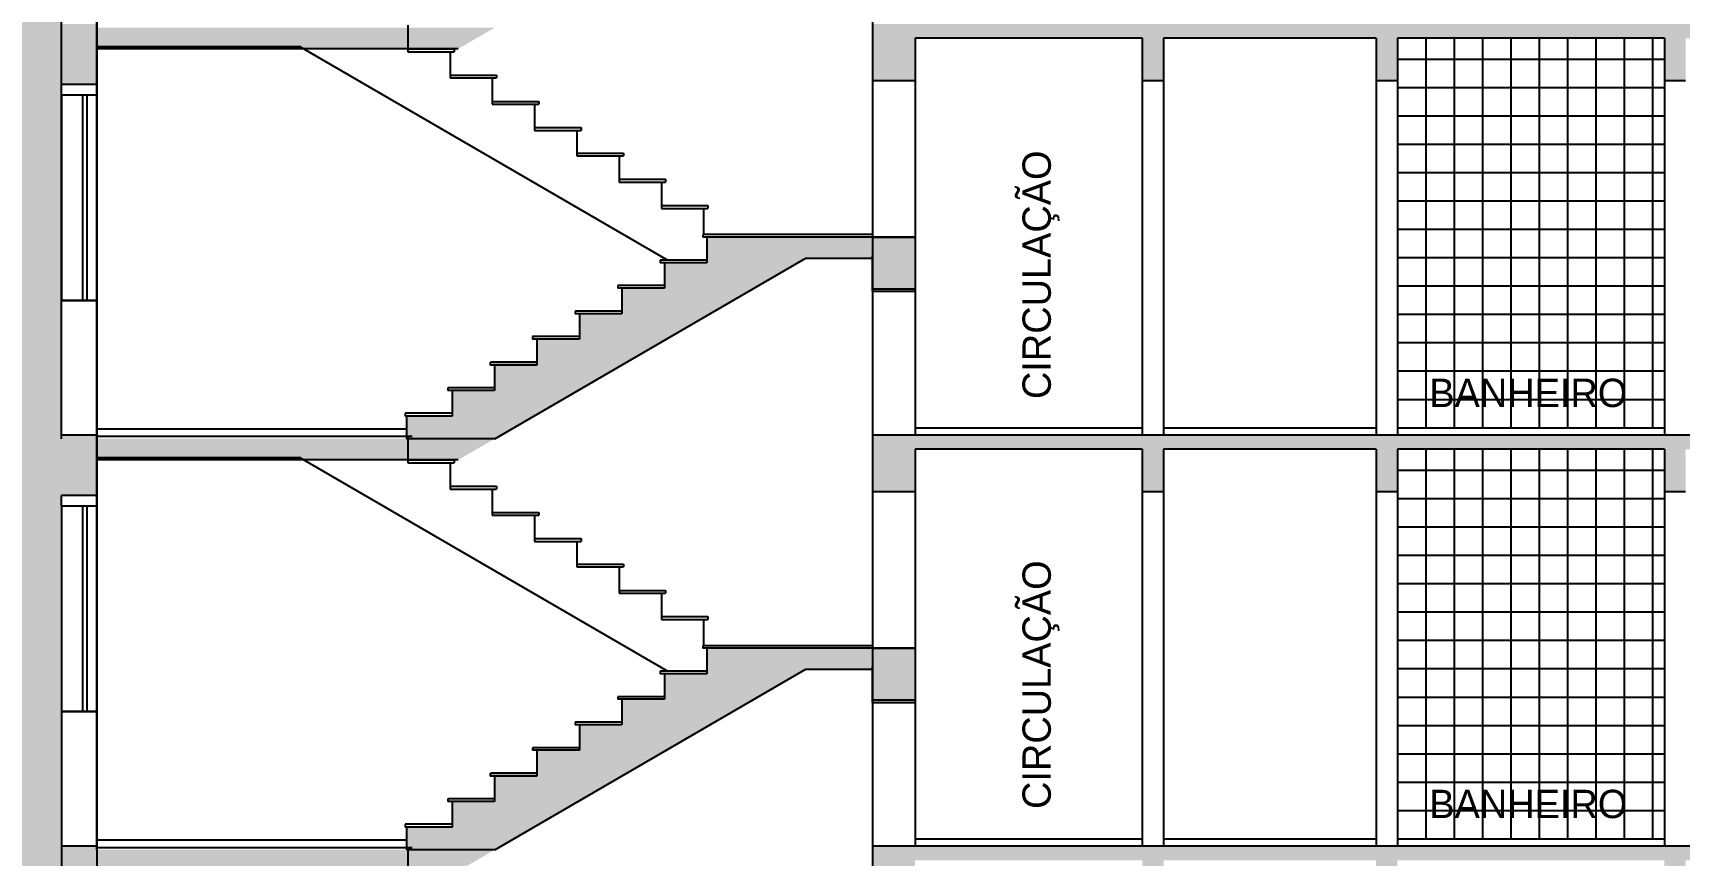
# Model space of a CAD drawing. Header units: millimetres. Extents: x 935 to 1399, y 512 to 900.
# Drawn here: x 1004.75 to 1016.36, y 720.01 to 725.81 of the extents above; entities that cross this region are included whole.
import ezdxf

# ---------------------------------------------------------------- set-up
doc = ezdxf.new("R2010")
doc.units = ezdxf.units.MM
doc.layers.add('MOBIL', color=7, linetype='Continuous')
doc.layers.add('Parede', color=6, linetype='Continuous')

msp = doc.modelspace()

# ---------------------------------------------------------------- hatches: boundary and pattern name
h = msp.add_hatch(color=3)
h.paths.add_polyline_path([(1020.70293, 725.86804), (1016.41124, 725.86804), (1010.67561, 725.86804), (1010.67561, 725.46804), (1010.97561, 725.46804), (1010.97561, 725.76804), (1012.57793, 725.76804), (1012.57793, 725.46804), (1012.72793, 725.46804), (1012.72793, 725.76804), (1014.22793, 725.76804), (1014.22793, 725.46804), (1014.37793, 725.46804), (1014.37793, 725.76804), (1016.26124, 725.76804), (1016.26124, 725.46804), (1016.41124, 725.46804), (1016.41124, 725.76804), (1020.70293, 725.76804)])
h.paths.add_polyline_path([(1020.70293, 728.76804), (1016.41124, 728.76804), (1010.97561, 728.76804), (1010.97561, 728.66804), (1012.57793, 728.66804), (1012.57793, 728.36804), (1012.72793, 728.36804), (1012.72793, 728.66804), (1014.22793, 728.66804), (1014.22793, 728.36804), (1014.37793, 728.36804), (1014.37793, 728.66804), (1016.26124, 728.66804), (1016.26124, 728.36804), (1016.41124, 728.36804), (1016.41124, 728.66804), (1020.70293, 728.66804)])
h.paths.add_polyline_path([(1012.72793, 731.56804), (1014.22793, 731.56804), (1014.22793, 731.26804), (1014.37793, 731.26804), (1014.37793, 731.56804), (1016.26124, 731.56804), (1016.26124, 731.26804), (1016.41124, 731.26804), (1016.41124, 731.56804), (1020.70293, 731.56804), (1020.70293, 731.66804), (1016.41124, 731.66804), (1010.97561, 731.66804), (1010.97561, 731.56804), (1012.57793, 731.56804), (1012.57793, 731.26804), (1012.72793, 731.26804)])
for points in [[(1004.95293, 725.86804), (1005.20293, 725.86804), (1005.20293, 725.46804), (1004.95293, 725.46804)], [(1005.20293, 725.74261), (1005.20293, 725.84261), (1004.95293, 725.84261), (1004.95293, 725.44261), (1005.20293, 725.44261)], [(1005.20293, 725.84261), (1007.38749, 725.84261), (1008.01005, 725.84261), (1007.75165, 725.69261), (1005.20293, 725.69261)], [(1010.20102, 724.21444), (1010.67561, 724.21444), (1010.67561, 724.36444), (1009.50749, 724.36444), (1009.50749, 724.18444), (1009.20749, 724.18444), (1009.20749, 724.00444), (1008.90749, 724.00444), (1008.90749, 723.82444), (1008.60749, 723.82444), (1008.60749, 723.64444), (1008.30749, 723.64444), (1008.30749, 723.46261), (1008.00749, 723.46261), (1008.00749, 723.28261), (1007.70929, 723.28261), (1007.70929, 723.10261), (1007.38749, 723.10261), (1007.38749, 722.95944), (1007.3965, 722.95944), (1007.3965, 722.94261), (1008.01005, 722.94261)], [(1010.67561, 723.98261), (1010.97561, 723.98261), (1010.97561, 724.36444), (1010.67561, 724.36444)], [(1004.95293, 722.96804), (1005.20293, 722.96804), (1005.20293, 722.56804), (1004.95293, 722.56804)], [(1005.20293, 722.84261), (1005.20293, 722.94261), (1004.95293, 722.94261), (1004.95293, 722.54261), (1005.20293, 722.54261)], [(1005.20293, 722.94261), (1007.38749, 722.94261), (1008.01005, 722.94261), (1007.75165, 722.79261), (1005.20293, 722.79261)], [(1010.20102, 721.31444), (1010.67561, 721.31444), (1010.67561, 721.46444), (1009.50749, 721.46444), (1009.50749, 721.28444), (1009.20749, 721.28444), (1009.20749, 721.10444), (1008.90749, 721.10444), (1008.90749, 720.92444), (1008.60749, 720.92444), (1008.60749, 720.74444), (1008.30749, 720.74444), (1008.30749, 720.56261), (1008.00749, 720.56261), (1008.00749, 720.38261), (1007.70929, 720.38261), (1007.70929, 720.20261), (1007.38749, 720.20261), (1007.38749, 720.05944), (1007.3965, 720.05944), (1007.3965, 720.04261), (1008.01005, 720.04261)], [(1010.67561, 721.08261), (1010.97561, 721.08261), (1010.97561, 721.46444), (1010.67561, 721.46444)], [(1004.95293, 720.06804), (1005.20293, 720.06804), (1005.20293, 719.66804), (1004.95293, 719.66804)], [(1005.20293, 719.94261), (1005.20293, 720.04261), (1004.95293, 720.04261), (1004.95293, 719.64261), (1005.20293, 719.64261)], [(1005.20293, 720.04261), (1007.38749, 720.04261), (1008.01005, 720.04261), (1007.75165, 719.89261), (1005.20293, 719.89261)]]:
    msp.add_hatch(color=3).paths.add_polyline_path(points)
h = msp.add_hatch(color=3)
h.paths.add_polyline_path([(1020.70293, 722.96804), (1016.41124, 722.96804), (1010.67561, 722.96804), (1010.67561, 722.56804), (1010.97561, 722.56804), (1010.97561, 722.86804), (1012.57793, 722.86804), (1012.57793, 722.56804), (1012.72793, 722.56804), (1012.72793, 722.86804), (1014.22793, 722.86804), (1014.22793, 722.56804), (1014.37793, 722.56804), (1014.37793, 722.86804), (1016.26124, 722.86804), (1016.26124, 722.56804), (1016.41124, 722.56804), (1016.41124, 722.86804), (1020.70293, 722.86804)])
h.paths.add_polyline_path([(1020.70293, 720.06804), (1016.41124, 720.06804), (1010.67561, 720.06804), (1010.67561, 719.66804), (1010.97561, 719.66804), (1010.97561, 719.96804), (1012.57793, 719.96804), (1012.57793, 719.66804), (1012.72793, 719.66804), (1012.72793, 719.96804), (1014.22793, 719.96804), (1014.22793, 719.66804), (1014.37793, 719.66804), (1014.37793, 719.96804), (1016.26124, 719.96804), (1016.26124, 719.66804), (1016.41124, 719.66804), (1016.41124, 719.96804), (1020.70293, 719.96804)])
h.paths.add_polyline_path([(1020.70293, 717.16804), (1010.67561, 717.16804), (1010.67561, 716.76804), (1010.97561, 716.76804), (1010.97561, 717.06804), (1012.57793, 717.06804), (1012.57793, 716.76804), (1012.72793, 716.76804), (1012.72793, 717.06804), (1014.22793, 717.06804), (1014.22793, 716.76804), (1014.37793, 716.76804), (1014.37793, 717.06804), (1016.26124, 717.06804), (1016.26124, 716.76804), (1016.41124, 716.76804), (1016.41124, 717.06804), (1020.70293, 717.06804)])
at = {"layer": 'MOBIL'}
h = msp.add_hatch(color=254, dxfattribs=at)
h.paths.add_polyline_path([(1004.95293, 731.15571), (996.29783, 731.15571), (996.29783, 725.36804), (1004.95293, 725.36804), (1004.95293, 725.74261), (1004.95293, 726.51804)])
h.paths.add_polyline_path([(1004.95293, 725.36804), (996.29783, 725.36804), (996.29783, 719.04514), (1004.95293, 719.04514), (1004.95293, 719.56804), (1004.95293, 721.01804), (1004.95293, 722.46804), (1004.95293, 722.54261), (1005.20293, 722.54261), (1005.20293, 722.96804), (1004.95293, 722.96804)])

# ---------------------------------------------------------------- linework, layer by layer
at = {"color": 6}
for p, q in [((1010.67561, 727.11444), (1010.67561, 724.36444)), ((1010.67561, 727.11444), (1010.67561, 724.36444)), ((1005.20293, 726.46804), (1005.20293, 723.01804)), ((1004.95293, 722.94261), (1004.95293, 725.74261)), ((1005.20293, 722.94261), (1005.20293, 725.74261)), ((1012.57793, 725.76804), (1010.97561, 725.76804)), ((1012.57793, 725.76804), (1010.97561, 725.76804)), ((1012.57793, 725.76804), (1010.97561, 725.76804)), ((1012.57793, 725.76804), (1010.97561, 725.76804)), ((1010.97561, 725.76804), (1010.97561, 722.96804)), ((1010.97561, 725.76804), (1010.97561, 722.96804)), ((1012.57793, 725.76804), (1010.97561, 725.76804)), ((1012.57793, 725.76804), (1012.57793, 722.96804)), ((1014.22793, 725.76804), (1012.72793, 725.76804)), ((1014.22793, 725.76804), (1012.72793, 725.76804)), ((1014.22793, 725.76804), (1012.72793, 725.76804)), ((1014.22793, 725.76804), (1012.72793, 725.76804)), ((1012.72793, 725.76804), (1012.72793, 722.96804)), ((1014.22793, 725.76804), (1012.72793, 725.76804)), ((1014.22793, 725.76804), (1014.22793, 722.96804)), ((1016.26124, 725.76804), (1014.37793, 725.76804)), ((1016.26124, 725.76804), (1014.37793, 725.76804)), ((1016.26124, 725.76804), (1014.37793, 725.76804)), ((1016.26124, 725.76804), (1014.37793, 725.76804)), ((1014.37793, 725.76804), (1014.37793, 722.96804)), ((1016.26124, 725.76804), (1014.37793, 725.76804)), ((1016.26124, 725.76804), (1016.26124, 722.96804)), ((1010.97561, 725.46804), (1010.67561, 725.46804)), ((1012.72793, 725.46804), (1012.57793, 725.46804)), ((1014.37793, 725.46804), (1014.22793, 725.46804)), ((1016.41124, 725.46804), (1016.26124, 725.46804)), ((1010.67561, 724.21444), (1010.67561, 721.46444)), ((1010.67561, 724.21444), (1010.67561, 721.46444)), ((1005.20293, 723.91804), (1004.95293, 723.91804)), ((1005.20293, 723.36804), (1005.20293, 720.11804)), ((1005.20293, 722.96804), (1004.95293, 722.96804)), ((1020.70293, 722.96804), (1010.67561, 722.96804)), ((1016.26124, 722.96804), (1010.67561, 722.96804)), ((1020.70293, 722.96804), (1010.97561, 722.96804)), ((1005.20293, 720.04261), (1005.20293, 722.84261)), ((1012.57793, 722.86804), (1010.97561, 722.86804)), ((1012.57793, 722.86804), (1010.97561, 722.86804)), ((1012.57793, 722.86804), (1010.97561, 722.86804)), ((1010.97561, 722.86804), (1010.97561, 720.06804)), ((1010.97561, 722.86804), (1010.97561, 720.06804)), ((1012.57793, 722.86804), (1010.97561, 722.86804)), ((1012.57793, 722.86804), (1012.57793, 720.06804)), ((1014.22793, 722.86804), (1012.72793, 722.86804)), ((1014.22793, 722.86804), (1012.72793, 722.86804)), ((1014.22793, 722.86804), (1012.72793, 722.86804)), ((1012.72793, 722.86804), (1012.72793, 720.06804)), ((1014.22793, 722.86804), (1012.72793, 722.86804)), ((1014.22793, 722.86804), (1014.22793, 720.06804)), ((1016.26124, 722.86804), (1014.37793, 722.86804)), ((1016.26124, 722.86804), (1014.37793, 722.86804)), ((1016.26124, 722.86804), (1014.37793, 722.86804)), ((1014.37793, 722.86804), (1014.37793, 720.06804)), ((1016.26124, 722.86804), (1014.37793, 722.86804)), ((1016.26124, 722.86804), (1016.26124, 720.06804)), ((1010.97561, 722.56804), (1010.67561, 722.56804)), ((1012.72793, 722.56804), (1012.57793, 722.56804)), ((1014.37793, 722.56804), (1014.22793, 722.56804)), ((1016.41124, 722.56804), (1016.26124, 722.56804)), ((1004.95293, 722.46804), (1004.95293, 722.54261)), ((1010.67561, 721.31444), (1010.67561, 718.56444)), ((1010.67561, 721.31444), (1010.67561, 718.56444)), ((1004.95293, 721.01804), (1004.95293, 717.36804)), ((1005.20293, 721.01804), (1004.95293, 721.01804)), ((1005.20293, 720.21804), (1005.20293, 714.26804)), ((1005.20293, 720.06804), (1004.95293, 720.06804)), ((1020.70293, 720.06804), (1010.67561, 720.06804)), ((1016.26124, 720.06804), (1010.67561, 720.06804))]:
    msp.add_line(p, q, dxfattribs=at)
for p, q in [((1004.95293, 723.66804), (1004.95293, 726.51804)), ((1005.20293, 723.66804), (1005.20293, 726.51804)), ((1010.67561, 724.40078), (1010.67561, 724.00078)), ((1010.67561, 724.36444), (1010.97561, 724.36444)), ((1010.67561, 724.36444), (1010.97561, 724.36444)), ((1010.67561, 724.00078), (1010.97561, 724.00078)), ((1010.67561, 723.98261), (1010.97561, 723.98261)), ((1005.20293, 720.51804), (1005.20293, 723.36804)), ((1010.67561, 721.50078), (1010.67561, 721.10078)), ((1010.67561, 721.48261), (1010.67561, 721.08261)), ((1010.67561, 721.46444), (1010.97561, 721.46444)), ((1010.67561, 721.46444), (1010.97561, 721.46444)), ((1010.67561, 721.10078), (1010.97561, 721.10078)), ((1010.67561, 721.08261), (1010.97561, 721.08261))]:
    msp.add_line(p, q)
at = {"color": 2}
for p, q in [((1007.3965, 725.85917), (1007.3965, 725.67261)), ((1005.20749, 725.70944), (1006.63367, 725.70944)), ((1009.22946, 724.20261), (1006.63367, 725.70944)), ((1007.3965, 725.69261), (1007.7247, 725.69261)), ((1007.7247, 725.69261), (1007.7247, 725.67261)), ((1007.3965, 725.67261), (1007.7247, 725.67261)), ((1007.6947, 725.67261), (1007.6947, 725.48761)), ((1007.6947, 725.50761), (1008.0229, 725.50761)), ((1007.6947, 725.48761), (1008.0229, 725.48761)), ((1007.9929, 725.48761), (1007.9929, 725.30261)), ((1008.0229, 725.50761), (1008.0229, 725.48761)), ((1005.10293, 725.36804), (1005.10293, 723.91804)), ((1005.13293, 725.36804), (1005.13293, 723.91804)), ((1007.9929, 725.32261), (1008.32109, 725.32261)), ((1007.9929, 725.30261), (1008.32109, 725.30261)), ((1008.29109, 725.30261), (1008.29109, 725.11761)), ((1008.32109, 725.32261), (1008.32109, 725.30261)), ((1008.29109, 725.13761), (1008.61929, 725.13761)), ((1008.29109, 725.11761), (1008.61929, 725.11761)), ((1008.58929, 725.11761), (1008.58929, 724.93761)), ((1008.61929, 725.13761), (1008.61929, 725.11761)), ((1008.58929, 724.95761), (1008.91749, 724.95761)), ((1008.58929, 724.93761), (1008.91749, 724.93761)), ((1008.88749, 724.93761), (1008.88749, 724.75261)), ((1008.91749, 724.95761), (1008.91749, 724.93761)), ((1008.88749, 724.77261), (1009.21569, 724.77261)), ((1008.88749, 724.75261), (1009.21569, 724.75261)), ((1009.18569, 724.75261), (1009.18569, 724.56761)), ((1009.21569, 724.77261), (1009.21569, 724.75261)), ((1009.18569, 724.58761), (1009.51389, 724.58761)), ((1009.18569, 724.56761), (1009.51389, 724.56761)), ((1009.48389, 724.56761), (1009.48389, 724.38261)), ((1009.51389, 724.58761), (1009.51389, 724.56761)), ((1005.20749, 722.95944), (1007.4265, 722.95944)), ((1007.3965, 722.95917), (1007.3965, 722.77261)), ((1005.20749, 722.80944), (1006.63367, 722.80944)), ((1009.22946, 721.30261), (1006.63367, 722.80944)), ((1007.3965, 722.79261), (1007.7247, 722.79261)), ((1007.7247, 722.79261), (1007.7247, 722.77261)), ((1007.3965, 722.77261), (1007.7247, 722.77261)), ((1007.6947, 722.77261), (1007.6947, 722.58761)), ((1007.6947, 722.60761), (1008.0229, 722.60761)), ((1007.6947, 722.58761), (1008.0229, 722.58761)), ((1007.9929, 722.58761), (1007.9929, 722.40261)), ((1008.0229, 722.60761), (1008.0229, 722.58761)), ((1005.10293, 722.46804), (1005.10293, 721.01804)), ((1005.13293, 722.46804), (1005.13293, 721.01804)), ((1007.9929, 722.42261), (1008.32109, 722.42261)), ((1007.9929, 722.40261), (1008.32109, 722.40261)), ((1008.29109, 722.40261), (1008.29109, 722.21761)), ((1008.32109, 722.42261), (1008.32109, 722.40261)), ((1008.29109, 722.23761), (1008.61929, 722.23761)), ((1008.29109, 722.21761), (1008.61929, 722.21761)), ((1008.58929, 722.21761), (1008.58929, 722.03761)), ((1008.61929, 722.23761), (1008.61929, 722.21761)), ((1008.58929, 722.05761), (1008.91749, 722.05761)), ((1008.58929, 722.03761), (1008.91749, 722.03761)), ((1008.88749, 722.03761), (1008.88749, 721.85261)), ((1008.91749, 722.05761), (1008.91749, 722.03761)), ((1008.88749, 721.87261), (1009.21569, 721.87261)), ((1008.88749, 721.85261), (1009.21569, 721.85261)), ((1009.18569, 721.85261), (1009.18569, 721.66761)), ((1009.21569, 721.87261), (1009.21569, 721.85261)), ((1009.18569, 721.68761), (1009.51389, 721.68761)), ((1009.18569, 721.66761), (1009.51389, 721.66761)), ((1009.48389, 721.66761), (1009.48389, 721.48261)), ((1009.51389, 721.68761), (1009.51389, 721.66761)), ((1005.20749, 720.05944), (1007.4265, 720.05944)), ((1007.3965, 720.05917), (1007.3965, 719.87261))]:
    msp.add_line(p, q, dxfattribs=at)
at = {"color": 7}
for p, q in [((1005.20293, 725.44261), (1005.20293, 725.74261)), ((1005.20293, 725.44261), (1004.95293, 725.44261)), ((1005.20293, 722.54261), (1005.20293, 722.84261)), ((1005.20293, 722.54261), (1004.95293, 722.54261))]:
    msp.add_line(p, q, dxfattribs=at)
at = {"color": 3}
for p, q in [((1007.75165, 725.69261), (1005.20293, 725.69261)), ((1005.20293, 725.44261), (1004.95293, 725.44261)), ((1005.20293, 725.44261), (1004.95293, 725.44261)), ((1005.20293, 725.44261), (1004.95293, 725.44261)), ((1005.20293, 725.44261), (1004.95293, 725.44261)), ((1010.67561, 724.38261), (1009.47749, 724.38261)), ((1009.47749, 724.38158), (1009.47749, 724.36444)), ((1010.97561, 724.36444), (1009.47749, 724.36444)), ((1009.50749, 724.36444), (1009.50749, 724.18444)), ((1008.01005, 722.94261), (1010.20102, 724.21444)), ((1009.17749, 724.20261), (1009.17749, 724.18444)), ((1009.50749, 724.20261), (1009.17749, 724.20261)), ((1009.50749, 724.18444), (1009.17749, 724.18444)), ((1009.20749, 724.18444), (1009.20749, 724.00444)), ((1010.67561, 724.21444), (1010.20102, 724.21444)), ((1010.67561, 724.00078), (1010.67561, 724.23261)), ((1010.67561, 723.98261), (1010.67561, 724.21444)), ((1008.87749, 724.02261), (1008.87749, 724.00444)), ((1009.20749, 724.02261), (1008.87749, 724.02261)), ((1009.20749, 724.00444), (1008.87749, 724.00444)), ((1008.90749, 724.00444), (1008.90749, 723.82444)), ((1008.57749, 723.84261), (1008.57749, 723.82444)), ((1008.90749, 723.84261), (1008.57749, 723.84261)), ((1008.90749, 723.82444), (1008.57749, 723.82444)), ((1008.60749, 723.82444), (1008.60749, 723.64444)), ((1008.27749, 723.66261), (1008.27749, 723.64444)), ((1008.60749, 723.66261), (1008.27749, 723.66261)), ((1008.60749, 723.64444), (1008.27749, 723.64444)), ((1008.30749, 723.64444), (1008.30749, 723.46261)), ((1007.97749, 723.48261), (1007.97749, 723.46261)), ((1007.97749, 723.48261), (1008.30749, 723.48261)), ((1008.30749, 723.48261), (1007.98749, 723.48261)), ((1008.30749, 723.48261), (1008.24807, 723.48261)), ((1008.30749, 723.46261), (1007.97749, 723.46261)), ((1008.00749, 723.46261), (1008.00749, 723.28261)), ((1007.67929, 723.30261), (1007.67929, 723.28261)), ((1008.00749, 723.30261), (1007.67929, 723.30261)), ((1008.00749, 723.28261), (1007.67929, 723.28261)), ((1007.70929, 723.28261), (1007.70929, 723.10261)), ((1007.70929, 723.12261), (1007.37749, 723.12261)), ((1007.37749, 723.12261), (1007.37749, 723.10261)), ((1007.70929, 723.10261), (1007.37749, 723.10261)), ((1007.38749, 723.10261), (1007.38749, 722.94261)), ((1007.38749, 723.09261), (1007.38749, 722.94261)), ((1008.01005, 722.94261), (1007.38749, 722.94261)), ((1007.75165, 722.79261), (1005.20293, 722.79261)), ((1005.20293, 722.54261), (1004.95293, 722.54261)), ((1005.20293, 722.54261), (1004.95293, 722.54261)), ((1005.20293, 722.54261), (1004.95293, 722.54261)), ((1005.20293, 722.54261), (1004.95293, 722.54261)), ((1010.67561, 721.48261), (1009.47749, 721.48261)), ((1009.47749, 721.48158), (1009.47749, 721.46444)), ((1010.97561, 721.46444), (1009.47749, 721.46444)), ((1009.50749, 721.46444), (1009.50749, 721.28444)), ((1008.01005, 720.04261), (1010.20102, 721.31444)), ((1009.17749, 721.30261), (1009.17749, 721.28444)), ((1009.50749, 721.30261), (1009.17749, 721.30261)), ((1009.50749, 721.28444), (1009.17749, 721.28444)), ((1009.20749, 721.28444), (1009.20749, 721.10444)), ((1010.67561, 721.31444), (1010.20102, 721.31444)), ((1010.67561, 721.10078), (1010.67561, 721.33261)), ((1010.67561, 721.08261), (1010.67561, 721.31444)), ((1008.87749, 721.12261), (1008.87749, 721.10444)), ((1009.20749, 721.12261), (1008.87749, 721.12261)), ((1009.20749, 721.10444), (1008.87749, 721.10444)), ((1008.90749, 721.10444), (1008.90749, 720.92444)), ((1008.57749, 720.94261), (1008.57749, 720.92444)), ((1008.90749, 720.94261), (1008.57749, 720.94261)), ((1008.90749, 720.92444), (1008.57749, 720.92444)), ((1008.60749, 720.92444), (1008.60749, 720.74444)), ((1008.27749, 720.76261), (1008.27749, 720.74444)), ((1008.60749, 720.76261), (1008.27749, 720.76261)), ((1008.60749, 720.74444), (1008.27749, 720.74444)), ((1008.30749, 720.74444), (1008.30749, 720.56261)), ((1007.97749, 720.58261), (1007.97749, 720.56261)), ((1007.97749, 720.58261), (1008.30749, 720.58261)), ((1008.30749, 720.58261), (1007.98749, 720.58261)), ((1008.30749, 720.58261), (1008.24807, 720.58261)), ((1008.30749, 720.56261), (1007.97749, 720.56261)), ((1008.00749, 720.56261), (1008.00749, 720.38261)), ((1007.67929, 720.40261), (1007.67929, 720.38261)), ((1008.00749, 720.40261), (1007.67929, 720.40261)), ((1008.00749, 720.38261), (1007.67929, 720.38261)), ((1007.70929, 720.38261), (1007.70929, 720.20261)), ((1007.70929, 720.22261), (1007.37749, 720.22261)), ((1007.37749, 720.22261), (1007.37749, 720.20261)), ((1007.70929, 720.20261), (1007.37749, 720.20261)), ((1007.38749, 720.20261), (1007.38749, 720.04261)), ((1007.38749, 720.19261), (1007.38749, 720.04261)), ((1008.01005, 720.04261), (1007.38749, 720.04261))]:
    msp.add_line(p, q, dxfattribs=at)
at = {"color": 1}
for p, q in [((1014.57793, 725.76804), (1014.57793, 723.01804)), ((1014.77793, 725.76804), (1014.77793, 723.01804)), ((1014.97793, 725.76804), (1014.97793, 723.01804)), ((1015.17793, 725.76804), (1015.17793, 723.01804)), ((1015.37793, 725.76804), (1015.37793, 723.01804)), ((1015.57793, 725.76804), (1015.57793, 723.01804)), ((1015.77793, 725.76804), (1015.77793, 723.01804)), ((1015.97793, 725.76804), (1015.97793, 723.01804)), ((1016.17793, 725.76804), (1016.17793, 723.01804)), ((1016.26124, 725.61804), (1014.37793, 725.61804)), ((1004.95293, 725.36804), (1004.95293, 723.91804)), ((1005.20293, 725.36804), (1005.20293, 723.91804)), ((1016.26124, 725.41804), (1014.37793, 725.41804)), ((1016.26124, 725.21804), (1014.37793, 725.21804)), ((1016.26124, 725.01804), (1014.37793, 725.01804)), ((1016.26124, 724.81804), (1014.37793, 724.81804)), ((1016.26124, 724.61804), (1014.37793, 724.61804)), ((1016.26124, 724.41804), (1014.37793, 724.41804)), ((1016.26124, 724.21804), (1014.37793, 724.21804)), ((1016.26124, 724.01804), (1014.37793, 724.01804)), ((1004.95293, 723.91804), (1005.20293, 723.91804)), ((1004.95293, 723.91804), (1005.20293, 723.91804)), ((1004.95293, 723.91804), (1005.20293, 723.91804)), ((1016.26124, 723.81804), (1014.37793, 723.81804)), ((1016.26124, 723.61804), (1014.37793, 723.61804)), ((1016.26124, 723.41804), (1014.37793, 723.41804)), ((1016.26124, 723.21804), (1014.37793, 723.21804)), ((1007.39205, 723.00944), (1005.20749, 723.00944)), ((1012.57793, 723.01804), (1010.97561, 723.01804)), ((1012.57793, 723.01804), (1010.97561, 723.01804)), ((1012.57793, 723.01804), (1010.97561, 723.01804)), ((1012.57793, 723.01804), (1010.97561, 723.01804)), ((1014.22793, 723.01804), (1012.72793, 723.01804)), ((1014.22793, 723.01804), (1012.72793, 723.01804)), ((1014.22793, 723.01804), (1012.72793, 723.01804)), ((1014.22793, 723.01804), (1012.72793, 723.01804)), ((1016.26124, 723.01804), (1014.37793, 723.01804)), ((1016.26124, 723.01804), (1014.37793, 723.01804)), ((1016.26124, 723.01804), (1014.37793, 723.01804)), ((1016.26124, 723.01804), (1014.37793, 723.01804)), ((1014.57793, 722.86804), (1014.57793, 720.11804)), ((1014.77793, 722.86804), (1014.77793, 720.11804)), ((1014.97793, 722.86804), (1014.97793, 720.11804)), ((1015.17793, 722.86804), (1015.17793, 720.11804)), ((1015.37793, 722.86804), (1015.37793, 720.11804)), ((1015.57793, 722.86804), (1015.57793, 720.11804)), ((1015.77793, 722.86804), (1015.77793, 720.11804)), ((1015.97793, 722.86804), (1015.97793, 720.11804)), ((1016.17793, 722.86804), (1016.17793, 720.11804)), ((1016.26124, 722.71804), (1014.37793, 722.71804)), ((1004.95293, 722.46804), (1004.95293, 721.01804)), ((1005.20293, 722.46804), (1005.20293, 721.01804)), ((1016.26124, 722.51804), (1014.37793, 722.51804)), ((1016.26124, 722.31804), (1014.37793, 722.31804)), ((1016.26124, 722.11804), (1014.37793, 722.11804)), ((1016.26124, 721.91804), (1014.37793, 721.91804)), ((1016.26124, 721.71804), (1014.37793, 721.71804)), ((1016.26124, 721.51804), (1014.37793, 721.51804)), ((1016.26124, 721.31804), (1014.37793, 721.31804)), ((1016.26124, 721.11804), (1014.37793, 721.11804)), ((1004.95293, 721.01804), (1005.20293, 721.01804)), ((1004.95293, 721.01804), (1005.20293, 721.01804)), ((1016.26124, 720.91804), (1014.37793, 720.91804)), ((1016.26124, 720.71804), (1014.37793, 720.71804)), ((1016.26124, 720.51804), (1014.37793, 720.51804)), ((1016.26124, 720.31804), (1014.37793, 720.31804)), ((1007.39205, 720.10944), (1005.20749, 720.10944)), ((1012.57793, 720.11804), (1010.97561, 720.11804)), ((1012.57793, 720.11804), (1010.97561, 720.11804)), ((1012.57793, 720.11804), (1010.97561, 720.11804)), ((1014.22793, 720.11804), (1012.72793, 720.11804)), ((1014.22793, 720.11804), (1012.72793, 720.11804)), ((1014.22793, 720.11804), (1012.72793, 720.11804)), ((1016.26124, 720.11804), (1014.37793, 720.11804)), ((1016.26124, 720.11804), (1014.37793, 720.11804)), ((1016.26124, 720.11804), (1014.37793, 720.11804))]:
    msp.add_line(p, q, dxfattribs=at)
at = {"layer": 'Parede'}
for p, q in [((1004.95293, 725.36804), (1005.20293, 725.36804)), ((1004.95293, 722.46804), (1005.20293, 722.46804))]:
    msp.add_line(p, q, dxfattribs=at)

# ---------------------------------------------------------------- texts
at = {"char_height": 0.2, "width": 3.8469, "attachment_point": 1, "rotation": 90}
for insert in [(1011.7329, 723.22234), (1011.7329, 720.33067)]:
    msp.add_mtext('CIRCULAÇÃO', dxfattribs=dict(at, insert=insert))
at = {"char_height": 0.2, "width": 3.8469, "attachment_point": 1}
for insert in [(1014.60297, 723.36602), (1014.60297, 720.46602)]:
    msp.add_mtext('BANHEIRO', dxfattribs=dict(at, insert=insert))

doc.saveas('drawing.dxf')
